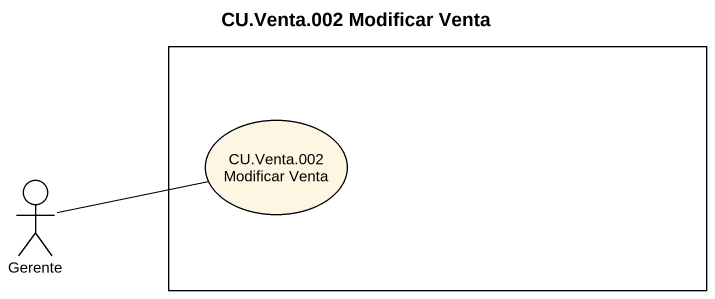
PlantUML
@startuml
title CU.Venta.002 Modificar Venta
rectangle " " as rectangle1 {
  usecase "CU.Venta.002 Modificar Venta" as CU_Venta_002_Modificar_Venta
}
actor Gerente
Gerente -right- CU_Venta_002_Modificar_Venta
@enduml
